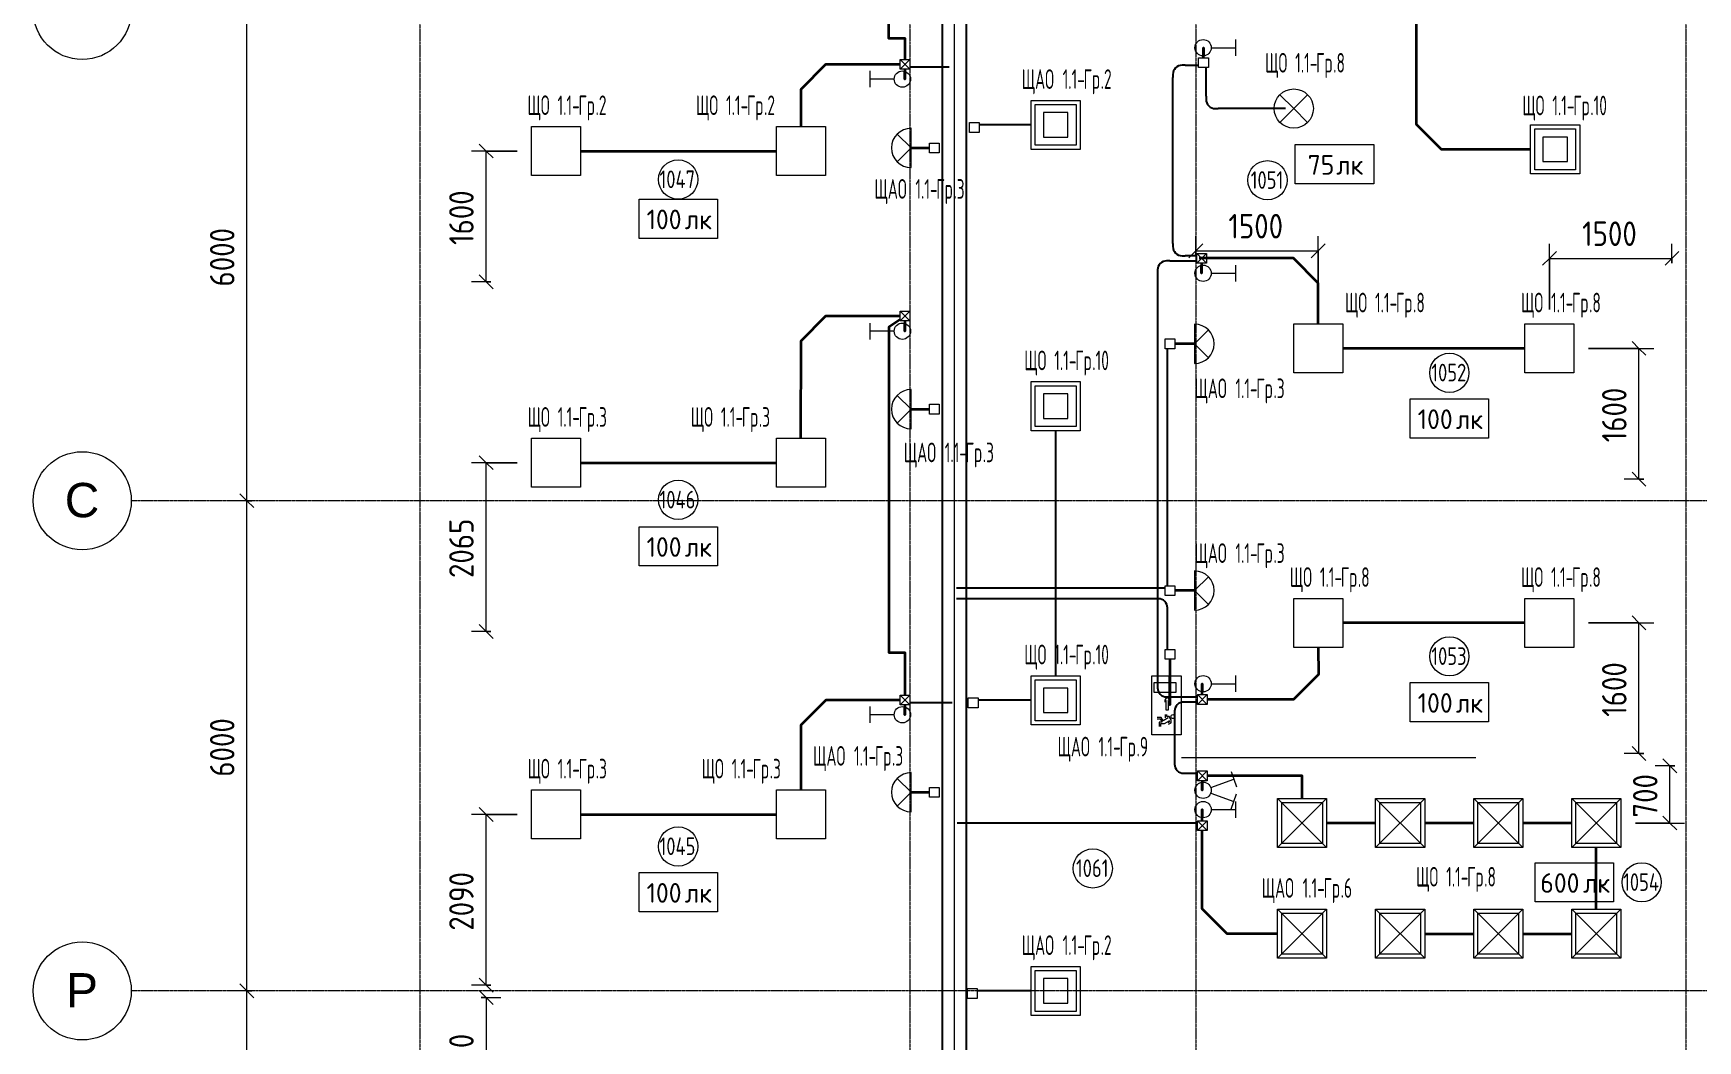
# Model space of a CAD drawing. Header units: millimetres. Extents: x -4730 to 98194, y -4296 to 93388.
# Drawn here: x -4730 to 15645, y 65891 to 78221 of the extents above; entities that cross this region are included whole.
import ezdxf

# ---------------------------------------------------------------- set-up
doc = ezdxf.new("R2010")
doc.units = ezdxf.units.MM
doc.linetypes.add('Линия сетки', pattern=[22.225, 12.7, -3.175, 3.175, -3.175])
for name, color, linetype, lineweight, true_color in [('Кабельные лотки', 5, 'Continuous', 25, 0x0000ff), ('Короба', 7, 'Continuous', 25, 0x008000), ('Соединительные детали коробов', 7, 'Continuous', 25, 0x008000), ('Типовые аннотации', 5, 'Continuous', 18, 0x0000ff)]:
    doc.layers.add(name, color=color, linetype=linetype, lineweight=lineweight, true_color=true_color)
for name, color, linetype, lineweight in [('Марки обобщенной модели', 7, 'Continuous', 9), ('Марки помещений', 7, 'Continuous', 9), ('Марки силовых электроприборов', 7, 'Continuous', 9), ('Осевая линия', 7, 'Continuous', 18), ('Оси', 7, 'Continuous', 9), ('Провода', 7, 'Continuous', 35), ('Размеры', 7, 'Continuous', 9), ('Размеры-120', 7, 'Continuous', 9)]:
    doc.layers.add(name, color=color, linetype=linetype, lineweight=lineweight)
doc.styles.add('Arial_1', font='arial.ttf', dxfattribs={"height": 420})
doc.styles.add('GOST Common', font='GOST_Common.ttf', dxfattribs={"width": 0.6, "height": 240})
doc.styles.add('GOST Common_1', font='GOST_Common.ttf', dxfattribs={"width": 0.9, "height": 300})
doc.styles.add('GOST Common_2', font='GOST_Common.ttf', dxfattribs={"height": 240})
doc.styles.add('GOST Common_3', font='GOST_Common.ttf', dxfattribs={"width": 0.8, "height": 216})
doc.dimstyles.new('ADSK_Проверочный', dxfattribs={"dimscale": 304.8, "dimtxt": 301.714499, "dimasz": 0.556693, "dimexe": 0.590551, "dimexo": 0.590551, "dimgap": 0.19685, "dimtad": 1, "dimdec": 3, "dimrnd": 0.001, "dimdsep": 46, "dimtxsty": 'GOST Common_1', "dimblk1": 'OBLIQUE', "dimblk2": 'OBLIQUE', "dimsah": 1, "dimcen": 0.09, "dimazin": 0, "dimtfac": 1, "dimtdec": 4, "dimtix": 1, "dimtmove": 0, "dimatfit": 3, "dimfxl": 1, "dimtvp": 1, "dimtolj": 1, "dimtzin": 0, "dimarcsym": 2})

# ---------------------------------------------------------------- blocks, each defined once
blk = doc.blocks.new('M_Короб_ отвод - Плоский торец - ПВХ - Стандартная-2386742-1-й этаж')
at = {"layer": 'Соединительные детали коробов'}
for p, q in [((0, 111.95), (0, 150.05)), ((-150.05, 0), (-111.95, 0))]:
    blk.add_line(p, q, dxfattribs=at)
blk.add_arc((-111.95, 111.95), 111.95, 270, 0, dxfattribs=at)
blk = doc.blocks.new('Ось сетки - Заголовок сетки - Окружность 5 мм-1145995-1-й этаж')
at = {"layer": 'Оси'}
blk.add_circle((0, 0), 5, dxfattribs=at)
blk = doc.blocks.new('DIMBLOCK38-1-й этаж')
at = {"layer": 'Размеры-120'}
for p, q in [((-2055, 66500), (-2295, 66500)), ((-2115, 66500), (-2200, 66585)), ((-2115, 60500), (-2115, 66500)), ((-2115, 66500), (-2030, 66415)), ((-2115, 66500), (-2055, 66500)), ((-2115, 60500), (-2200, 60585)), ((-2055, 60500), (-2295, 60500)), ((-2115, 60500), (-2030, 60415)), ((-2115, 60500), (-2055, 60500))]:
    blk.add_line(p, q, dxfattribs=at)
at = {"layer": 'Размеры-120', "color": 0, "insert": (-2567, 63122), "char_height": 300, "width": 908.21, "attachment_point": 1, "rotation": 90, "line_spacing_factor": 1.022761, "style": 'GOST Common_1'}
blk.add_mtext('6000', dxfattribs=at)
blk = doc.blocks.new('_Oblique')
at = {"color": 0, "linetype": 'ByBlock', "lineweight": -2}
blk.add_line((-0.5, -0.5), (0.5, 0.5), dxfattribs=at)
blk = doc.blocks.new('DIMBLOCK39-1-й этаж')
at = {"layer": 'Размеры-120'}
for p, q in [((-2115, 72500), (-2200, 72585)), ((-2055, 72500), (-2295, 72500)), ((-2115, 66500), (-2115, 72500)), ((-2115, 72500), (-2030, 72415)), ((-2115, 72500), (-2055, 72500)), ((-2055, 66500), (-2295, 66500)), ((-2115, 66500), (-2200, 66585)), ((-2115, 66500), (-2030, 66415)), ((-2115, 66500), (-2055, 66500))]:
    blk.add_line(p, q, dxfattribs=at)
at = {"layer": 'Размеры-120', "color": 0, "insert": (-2567, 69122), "char_height": 300, "width": 908.21, "attachment_point": 1, "rotation": 90, "line_spacing_factor": 1.022761, "style": 'GOST Common_1'}
blk.add_mtext('6000', dxfattribs=at)
blk = doc.blocks.new('DIMBLOCK40-1-й этаж')
at = {"layer": 'Размеры-120'}
for p, q in [((-2055, 78500), (-2295, 78500)), ((-2115, 78500), (-2200, 78585)), ((-2115, 72500), (-2115, 78500)), ((-2115, 78500), (-2030, 78415)), ((-2115, 78500), (-2055, 78500)), ((-2115, 72500), (-2200, 72585)), ((-2055, 72500), (-2295, 72500)), ((-2115, 72500), (-2030, 72415)), ((-2115, 72500), (-2055, 72500))]:
    blk.add_line(p, q, dxfattribs=at)
at = {"layer": 'Размеры-120', "color": 0, "insert": (-2567, 75122), "char_height": 300, "width": 908.21, "attachment_point": 1, "rotation": 90, "line_spacing_factor": 1.022761, "style": 'GOST Common_1'}
blk.add_mtext('6000', dxfattribs=at)
blk = doc.blocks.new('ADSK_Марка_Помещение_1_ГОСТ21-501-2011 - Номер-85995-1-й этаж')
at = {"layer": 'Марки помещений'}
blk.add_circle((0, 0), 2, dxfattribs=at)
blk = doc.blocks.new('DIMBLOCK50-1-й этаж')
at = {"layer": 'Размеры-120'}
for p, q in [((813, 76780), (728, 76865)), ((1192, 76780), (633, 76780)), ((813, 75180), (813, 76780)), ((813, 76780), (898, 76695)), ((813, 76780), (1192, 76780)), ((813, 75180), (728, 75265)), ((873, 75180), (633, 75180)), ((813, 75180), (898, 75095)), ((813, 75180), (873, 75180))]:
    blk.add_line(p, q, dxfattribs=at)
at = {"layer": 'Размеры-120', "color": 0, "insert": (361, 75630), "char_height": 300, "width": 840.71, "attachment_point": 1, "rotation": 90, "line_spacing_factor": 1.022761, "style": 'GOST Common_1'}
blk.add_mtext('1600', dxfattribs=at)
blk = doc.blocks.new('DIMBLOCK51-1-й этаж')
at = {"layer": 'Размеры-120'}
for p, q in [((1192, 72965), (633, 72965)), ((813, 72965), (728, 73050)), ((813, 70900), (813, 72965)), ((813, 72965), (898, 72880)), ((813, 72965), (1192, 72965)), ((813, 70900), (728, 70985)), ((873, 70900), (633, 70900)), ((813, 70900), (898, 70815)), ((813, 70900), (873, 70900))]:
    blk.add_line(p, q, dxfattribs=at)
at = {"layer": 'Размеры-120', "color": 0, "insert": (361, 71554), "char_height": 300, "width": 908.21, "attachment_point": 1, "rotation": 90, "line_spacing_factor": 1.022761, "style": 'GOST Common_1'}
blk.add_mtext('2065', dxfattribs=at)
blk = doc.blocks.new('DIMBLOCK52-1-й этаж')
at = {"layer": 'Размеры-120'}
for p, q in [((813, 68660), (728, 68745)), ((1192, 68660), (633, 68660)), ((813, 66570), (813, 68660)), ((813, 68660), (898, 68575)), ((813, 68660), (1192, 68660)), ((813, 66570), (728, 66655)), ((873, 66570), (633, 66570)), ((813, 66570), (898, 66485)), ((813, 66570), (873, 66570))]:
    blk.add_line(p, q, dxfattribs=at)
at = {"layer": 'Размеры-120', "color": 0, "insert": (361, 67237), "char_height": 300, "width": 908.21, "attachment_point": 1, "rotation": 90, "line_spacing_factor": 1.022761, "style": 'GOST Common_1'}
blk.add_mtext('2090', dxfattribs=at)
blk = doc.blocks.new('DIMBLOCK53-1-й этаж')
at = {"layer": 'Размеры-120'}
for p, q in [((813, 66420), (728, 66505)), ((753, 66420), (993, 66420)), ((813, 66420), (753, 66420)), ((813, 66420), (813, 64870)), ((813, 66420), (898, 66335)), ((1490, 64870), (633, 64870)), ((813, 64870), (728, 64955)), ((813, 64870), (898, 64785)), ((813, 64870), (1490, 64870))]:
    blk.add_line(p, q, dxfattribs=at)
at = {"layer": 'Размеры-120', "color": 0, "insert": (361, 65295), "char_height": 300, "width": 840.71, "attachment_point": 1, "rotation": 90, "line_spacing_factor": 1.022761, "style": 'GOST Common_1'}
blk.add_mtext('1550', dxfattribs=at)
blk = doc.blocks.new('DIMBLOCK58-1-й этаж')
at = {"layer": 'Размеры-120'}
for p, q in [((13830, 74842), (13830, 75646)), ((15330, 75406), (15330, 75646)), ((13830, 75466), (13745, 75381)), ((13830, 75466), (13915, 75551)), ((13830, 75466), (15330, 75466)), ((13830, 75466), (13830, 74842)), ((15330, 75466), (15245, 75381)), ((15330, 75466), (15415, 75551)), ((15330, 75466), (15330, 75406))]:
    blk.add_line(p, q, dxfattribs=at)
at = {"layer": 'Размеры-120', "color": 0, "insert": (14230, 75918), "char_height": 300, "width": 840.71, "attachment_point": 1, "line_spacing_factor": 1.022761, "style": 'GOST Common_1'}
blk.add_mtext('1500', dxfattribs=at)
blk = doc.blocks.new('DIMBLOCK59-1-й этаж')
at = {"layer": 'Размеры-120'}
for p, q in [((9500, 75498), (9500, 75738)), ((9500, 75558), (9585, 75643)), ((11000, 74842), (11000, 75738)), ((11000, 75558), (11085, 75643)), ((9500, 75558), (9415, 75473)), ((9500, 75558), (11000, 75558)), ((9500, 75558), (9500, 75498)), ((11000, 75558), (10915, 75473)), ((11000, 75558), (11000, 74842))]:
    blk.add_line(p, q, dxfattribs=at)
at = {"layer": 'Размеры-120', "color": 0, "insert": (9900, 76010), "char_height": 300, "width": 840.71, "attachment_point": 1, "line_spacing_factor": 1.022761, "style": 'GOST Common_1'}
blk.add_mtext('1500', dxfattribs=at)
blk = doc.blocks.new('DIMBLOCK60-1-й этаж')
at = {"layer": 'Размеры-120'}
for p, q in [((14926, 74365), (14841, 74450)), ((14310, 74365), (15106, 74365)), ((14926, 74365), (14310, 74365)), ((14926, 72765), (14926, 74365)), ((14926, 74365), (15011, 74280)), ((14986, 72765), (14746, 72765)), ((14926, 72765), (14841, 72850)), ((14926, 72765), (15011, 72680)), ((14926, 72765), (14986, 72765))]:
    blk.add_line(p, q, dxfattribs=at)
at = {"layer": 'Размеры-120', "color": 0, "insert": (14474, 73215), "char_height": 300, "width": 840.71, "attachment_point": 1, "rotation": 90, "line_spacing_factor": 1.022761, "style": 'GOST Common_1'}
blk.add_mtext('1600', dxfattribs=at)
blk = doc.blocks.new('DIMBLOCK61-1-й этаж')
at = {"layer": 'Размеры-120'}
for p, q in [((14310, 71005), (15106, 71005)), ((14926, 71005), (14310, 71005)), ((14926, 71005), (14841, 71090)), ((14926, 69405), (14926, 71005)), ((14926, 71005), (15011, 70920)), ((14926, 69405), (14841, 69490)), ((14986, 69405), (14746, 69405)), ((14926, 69405), (15011, 69320)), ((14926, 69405), (14986, 69405))]:
    blk.add_line(p, q, dxfattribs=at)
at = {"layer": 'Размеры-120', "color": 0, "insert": (14474, 69855), "char_height": 300, "width": 840.71, "attachment_point": 1, "rotation": 90, "line_spacing_factor": 1.022761, "style": 'GOST Common_1'}
blk.add_mtext('1600', dxfattribs=at)
blk = doc.blocks.new('DIMBLOCK62-1-й этаж')
at = {"layer": 'Размеры-120'}
for p, q in [((15305, 69255), (15220, 69340)), ((15365, 69255), (15125, 69255)), ((15305, 68555), (15305, 69255)), ((15305, 69255), (15390, 69170)), ((15305, 69255), (15365, 69255)), ((14882, 68555), (15485, 68555)), ((15305, 68555), (14882, 68555)), ((15305, 68555), (15220, 68640)), ((15305, 68555), (15390, 68470))]:
    blk.add_line(p, q, dxfattribs=at)
at = {"layer": 'Размеры-120', "color": 0, "insert": (14853, 68621), "char_height": 300, "width": 681.16, "attachment_point": 1, "rotation": 90, "line_spacing_factor": 1.022761, "style": 'GOST Common_1'}
blk.add_mtext('700', dxfattribs=at)
blk = doc.blocks.new('ADSK_Марка_Отверстие - Полная марка прямоугольник_Проектная отметка-83753-1-й этаж')
at = {"layer": 'Марки обобщенной модели'}
blk.add_line((0, 0), (30, 0), dxfattribs=at)
blk = doc.blocks.new('Морка помещения_освещённость_ - Морка помещения_освещённость_-1484368-1-й этаж')
at = {"layer": 'Марки помещений', "color": 190, "true_color": 0x8000ff}
for p, q in [((-4, 0), (-4, 4)), ((-4, 4), (4, 4)), ((4, 4), (4, 0)), ((4, 0), (-4, 0))]:
    blk.add_line(p, q, dxfattribs=at)

msp = doc.modelspace()

# ---------------------------------------------------------------- linework, layer by layer
at = {"layer": 'Кабельные лотки'}
for p, q in [((6395.0021, 89143.1437), (6395.0021, 43938.1437)), ((6695.0021, 43938.1437), (6695.0021, 89143.1437))]:
    msp.add_line(p, q, dxfattribs=at)
at = {"layer": 'Короба'}
for p, q in [((6000, 77809.8308), (6480, 77809.8308)), ((9220, 75648.8741), (9220, 77679.4798)), ((9370.05, 77829.5298), (9535.0955, 77829.5298)), ((9626.5955, 77450.05), (9626.5955, 77801.0298)), ((10600, 77300), (9776.6455, 77300)), ((7489.764, 77100), (6849.9414, 77100)), ((9182.0706, 75435.8241), (9512.0206, 75435.8241)), ((9512.0206, 75498.8241), (9370.05, 75498.8241)), ((9032.0206, 75285.7741), (9032.0206, 70248.9619)), ((9153.3796, 71459.9979), (9153.3796, 74359.7863)), ((7787.264, 70354.5899), (7787.264, 73359.5899)), ((9124.8796, 71431.4979), (6573.3796, 71431.4979)), ((9003.3296, 71299.9979), (6573.3796, 71299.9979)), ((9153.3796, 70679.9979), (9153.3796, 71149.9479)), ((9182.0706, 70098.9119), (9520, 70098.9119)), ((6000, 70029.8308), (6520, 70029.8308)), ((7489.764, 70057.0899), (6834.9414, 70057.0899)), ((9520, 70035.9119), (9390.05, 70035.9119)), ((9240, 69885.8619), (9240, 69313.9619)), ((9390.05, 69163.9119), (9520, 69163.9119)), ((9520, 68553.9119), (6580, 68553.9119)), ((7489.764, 66500), (6824.9414, 66500))]:
    msp.add_line(p, q, dxfattribs=at)
at = {"layer": 'Осевая линия'}
msp.add_line((6545.0021, 43938.1437), (6545.0021, 89143.1437), dxfattribs=at)
at = {"layer": 'Оси', "linetype": 'Линия сетки'}
for p, q in [((0, 93388.3703), (0, -3096.3487)), ((6000, 93388.3703), (6000, -3096.3487)), ((9500, 93388.3703), (9500, -3096.3487)), ((15500, 93388.3703), (15500, -3096.3487)), ((98194.2682, 72500), (-3530.0173, 72500)), ((98194.2682, 66500), (-3530.0173, 66500))]:
    msp.add_line(p, q, dxfattribs=at)
at = {"layer": 'Провода'}
for p, q in [((6015, 76817.8071), (6241.2352, 76817.8064)), ((1967.736, 76780), (4367.736, 76780)), ((9485, 74419.7869), (9244.8796, 74419.7863)), ((13530, 74365), (11300, 74365)), ((6015, 73620.0006), (6241.2352, 73620)), ((1967.736, 72965), (4367.736, 72965)), ((9485, 71400), (9244.8796, 71399.9983)), ((13530, 71005), (11300, 71005)), ((6015, 68931.482), (6241.2352, 68931.4814)), ((1967.736, 68660), (4367.736, 68660)), ((11702.6132, 68555), (11102.6132, 68555)), ((12902.6132, 68555), (12302.6132, 68555)), ((14102.6132, 68555), (13502.6132, 68555)), ((14403.1144, 67500), (14403.1144, 68255)), ((12302.6132, 67200), (12902.6132, 67200)), ((13502.6132, 67200), (14102.6132, 67200))]:
    msp.add_line(p, q, dxfattribs=at)
at = {"layer": 'Провода', "flags": 128}
for points in [[(13600, 76800), (12507.064, 76800), (12202.264, 77104.8), (12202.264, 83120.0021), (11820, 83120.0003)], [(5939.999, 79061.3308), (5939.9952, 78821.3329), (5739.9952, 78821.3329), (5739.9952, 78161.3329), (5939.9952, 78161.3329), (5939.9991, 77901.3308)], [(9595.0939, 77921.0298), (9595.0907, 78044.6476), (9595.0907, 77944.7465)], [(4667.9357, 77080), (4668.2396, 77536.533), (4973.2425, 77841.3324), (5880, 77841.3309)], [(5939.9984, 77781.3308), (5939.9952, 77660), (5939.9952, 77755.1908)], [(11000.1732, 74665), (11000.4604, 75162.5262), (10695.8364, 75467.3262), (9542.264, 75467.3262)], [(9572.019, 75407.3241), (9572.0157, 75284.2647), (9572.0157, 75382.5145)], [(4667.7971, 73265), (4668.0399, 74456.5329), (4972.902, 74761.3324), (5880, 74761.3309)], [(5880, 74719.32), (5743.3987, 74623.6745), (5743.3987, 70643.6745), (5939.9952, 70643.6745), (5939.9995, 70121.3308)], [(5939.9984, 74701.3308), (5939.9952, 74575), (5939.9952, 74670.1908)], [(11000.7244, 70705), (11001.528, 70372.2111), (10697.464, 70067.412), (9640, 70067.412)], [(9184.8791, 70559.9979), (9184.8748, 70000), (9184.8748, 70354.9821)], [(9579.9985, 70127.4119), (9579.9952, 70260), (9579.9952, 70160.5685)], [(4668.2207, 68960), (4669.5076, 69756.5333), (4974.8, 70061.3324), (5880, 70061.3309)], [(5939.9984, 70001.3308), (5939.9952, 69880), (5939.9952, 69975.1908)], [(9579.9984, 69072.4119), (9579.9952, 68955.7441), (9579.9952, 69055.1756)], [(10803.7894, 68855), (10804.8772, 69132.414), (9640, 69132.412)], [(9579.9985, 68582.4119), (9579.9952, 68718.8), (9579.9952, 68619.3685)], [(10502.6132, 67200), (9884.7952, 67200), (9579.9963, 67504.8), (9579.9998, 68462.4119)]]:
    msp.add_lwpolyline(points, dxfattribs=at)
at = {"layer": 'Типовые аннотации'}
for p, q in [((9690.6433, 78044.6476), (9990.6433, 78044.6476)), ((9990.6433, 77944.6476), (9990.6433, 78144.6476)), ((5509.3567, 77760), (5509.3567, 77560)), ((5809.3567, 77660), (5509.3567, 77660)), ((10700, 77300), (10530.2944, 77469.7056)), ((10700, 77300), (10869.7056, 77469.7056)), ((10700, 77300), (10530.2944, 77130.2944)), ((10700, 77300), (10869.7056, 77130.2944)), ((1367.736, 77080), (1967.736, 77080)), ((1367.736, 76480), (1367.736, 77080)), ((1967.736, 77080), (1967.736, 76480)), ((4367.736, 77080), (4967.736, 77080)), ((4367.736, 76480), (4367.736, 77080)), ((4967.736, 77080), (4967.736, 76480)), ((13600, 77100), (14200, 77100)), ((13600, 76500), (13600, 77100)), ((13650, 77050), (14150, 77050)), ((13650, 76550), (13650, 77050)), ((14150, 77050), (14150, 76550)), ((14200, 77100), (14200, 76500)), ((13750, 76950), (13750, 76650)), ((14050, 76950), (13750, 76950)), ((14050, 76650), (14050, 76950)), ((13750, 76650), (14050, 76650)), ((1967.736, 76480), (1367.736, 76480)), ((4967.736, 76480), (4367.736, 76480)), ((14200, 76500), (13600, 76500)), ((14150, 76550), (13650, 76550)), ((9690.6433, 75284.2647), (9990.6433, 75284.2647)), ((9990.6433, 75184.2647), (9990.6433, 75384.2647)), ((5509.3567, 74675), (5509.3567, 74475)), ((5809.3567, 74575), (5509.3567, 74575)), ((10700, 74665), (11300, 74665)), ((10700, 74065), (10700, 74665)), ((11300, 74665), (11300, 74065)), ((13530, 74665), (14130, 74665)), ((13530, 74065), (13530, 74665)), ((14130, 74665), (14130, 74065)), ((11300, 74065), (10700, 74065)), ((14130, 74065), (13530, 74065)), ((7485, 73957.0899), (8085, 73957.0899)), ((7485, 73357.0899), (7485, 73957.0899)), ((7535, 73907.0899), (8035, 73907.0899)), ((7535, 73407.0899), (7535, 73907.0899)), ((7635, 73807.0899), (7635, 73507.0899)), ((7935, 73807.0899), (7635, 73807.0899)), ((7935, 73507.0899), (7935, 73807.0899)), ((8035, 73907.0899), (8035, 73407.0899)), ((8085, 73957.0899), (8085, 73357.0899)), ((8085, 73357.0899), (7485, 73357.0899)), ((8035, 73407.0899), (7535, 73407.0899)), ((7635, 73507.0899), (7935, 73507.0899)), ((1367.736, 73265), (1967.736, 73265)), ((1367.736, 72665), (1367.736, 73265)), ((1967.736, 73265), (1967.736, 72665)), ((4367.736, 73265), (4967.736, 73265)), ((4367.736, 72665), (4367.736, 73265)), ((4967.736, 73265), (4967.736, 72665)), ((1967.736, 72665), (1367.736, 72665)), ((4967.736, 72665), (4367.736, 72665)), ((10700, 71305), (11300, 71305)), ((10700, 70705), (10700, 71305)), ((11300, 71305), (11300, 70705)), ((13530, 71305), (14130, 71305)), ((13530, 70705), (13530, 71305)), ((14130, 71305), (14130, 70705)), ((11300, 70705), (10700, 70705)), ((14130, 70705), (13530, 70705)), ((7485, 70357.0899), (8085, 70357.0899)), ((7485, 69757.0899), (7485, 70357.0899)), ((7535, 70307.0899), (8035, 70307.0899)), ((7535, 69807.0899), (7535, 70307.0899)), ((8035, 70307.0899), (8035, 69807.0899)), ((8085, 70357.0899), (8085, 69757.0899)), ((9990.6433, 70160), (9990.6433, 70360)), ((7635, 70207.0899), (7635, 69907.0899)), ((7935, 70207.0899), (7635, 70207.0899)), ((7935, 69907.0899), (7935, 70207.0899)), ((9690.6433, 70260), (9990.6433, 70260)), ((5509.3567, 69980), (5509.3567, 69780)), ((7635, 69907.0899), (7935, 69907.0899)), ((5809.3567, 69880), (5509.3567, 69880)), ((8085, 69757.0899), (7485, 69757.0899)), ((8035, 69807.0899), (7535, 69807.0899)), ((9684.6126, 68989.9461), (9966.5204, 69092.5522)), ((9932.3184, 69186.5214), (10000.7224, 68998.5829)), ((1367.736, 68960), (1967.736, 68960)), ((1367.736, 68360), (1367.736, 68960)), ((1967.736, 68960), (1967.736, 68360)), ((4367.736, 68960), (4967.736, 68960)), ((4367.736, 68360), (4367.736, 68960)), ((4967.736, 68960), (4967.736, 68360)), ((9684.6126, 68921.5421), (9966.5204, 68818.9361)), ((9932.3184, 68724.9668), (10000.7224, 68912.9053)), ((10502.6132, 68855), (11102.6132, 68855)), ((10502.6132, 68255), (10502.6132, 68855)), ((10502.6132, 68855), (11102.6132, 68255)), ((10502.6132, 68255), (11102.6132, 68855)), ((10552.6132, 68805), (11052.6132, 68805)), ((10552.6132, 68305), (10552.6132, 68805)), ((11052.6132, 68805), (11052.6132, 68305)), ((11102.6132, 68855), (11102.6132, 68255)), ((11702.6132, 68855), (12302.6132, 68855)), ((11702.6132, 68255), (11702.6132, 68855)), ((11702.6132, 68855), (12302.6132, 68255)), ((11702.6132, 68255), (12302.6132, 68855)), ((11752.6132, 68805), (12252.6132, 68805)), ((11752.6132, 68305), (11752.6132, 68805)), ((12252.6132, 68805), (12252.6132, 68305)), ((12302.6132, 68855), (12302.6132, 68255)), ((12902.6132, 68855), (13502.6132, 68855)), ((12902.6132, 68255), (12902.6132, 68855)), ((12902.6132, 68855), (13502.6132, 68255)), ((12902.6132, 68255), (13502.6132, 68855)), ((12952.6132, 68805), (13452.6132, 68805)), ((12952.6132, 68305), (12952.6132, 68805)), ((13452.6132, 68805), (13452.6132, 68305)), ((13502.6132, 68855), (13502.6132, 68255)), ((14102.6132, 68855), (14702.6132, 68855)), ((14102.6132, 68255), (14102.6132, 68855)), ((14102.6132, 68855), (14702.6132, 68255)), ((14102.6132, 68255), (14702.6132, 68855)), ((14152.6132, 68805), (14652.6132, 68805)), ((14152.6132, 68305), (14152.6132, 68805)), ((14652.6132, 68805), (14652.6132, 68305)), ((14702.6132, 68855), (14702.6132, 68255)), ((1967.736, 68360), (1367.736, 68360)), ((4967.736, 68360), (4367.736, 68360)), ((11052.6132, 68305), (10552.6132, 68305)), ((12252.6132, 68305), (11752.6132, 68305)), ((13452.6132, 68305), (12952.6132, 68305)), ((14652.6132, 68305), (14152.6132, 68305)), ((11102.6132, 68255), (10502.6132, 68255)), ((12302.6132, 68255), (11702.6132, 68255)), ((13502.6132, 68255), (12902.6132, 68255)), ((14702.6132, 68255), (14102.6132, 68255)), ((11702.6132, 67500), (12302.6132, 67500)), ((11702.6132, 66900), (11702.6132, 67500)), ((11702.6132, 67500), (12302.6132, 66900)), ((11702.6132, 66900), (12302.6132, 67500)), ((11752.6132, 67450), (12252.6132, 67450)), ((11752.6132, 66950), (11752.6132, 67450)), ((12252.6132, 67450), (12252.6132, 66950)), ((12302.6132, 67500), (12302.6132, 66900)), ((12902.6132, 67500), (13502.6132, 67500)), ((12902.6132, 66900), (12902.6132, 67500)), ((12902.6132, 67500), (13502.6132, 66900)), ((12902.6132, 66900), (13502.6132, 67500)), ((12952.6132, 67450), (13452.6132, 67450)), ((12952.6132, 66950), (12952.6132, 67450)), ((13452.6132, 67450), (13452.6132, 66950)), ((13502.6132, 67500), (13502.6132, 66900)), ((14102.6132, 67500), (14702.6132, 67500)), ((14102.6132, 66900), (14102.6132, 67500)), ((14102.6132, 67500), (14702.6132, 66900)), ((14102.6132, 66900), (14702.6132, 67500)), ((14152.6132, 67450), (14652.6132, 67450)), ((14152.6132, 66950), (14152.6132, 67450)), ((14652.6132, 67450), (14652.6132, 66950)), ((14702.6132, 67500), (14702.6132, 66900)), ((12302.6132, 66900), (11702.6132, 66900)), ((12252.6132, 66950), (11752.6132, 66950)), ((13502.6132, 66900), (12902.6132, 66900)), ((13452.6132, 66950), (12952.6132, 66950)), ((14702.6132, 66900), (14102.6132, 66900)), ((14652.6132, 66950), (14152.6132, 66950))]:
    msp.add_line(p, q, dxfattribs=at)
at = {"layer": 'Типовые аннотации', "color": 7}
for p, q in [((5880, 77901.3308), (6000, 77901.3308)), ((5880, 77781.3308), (5880, 77901.3308)), ((5880, 77901.3308), (6000, 77781.3308)), ((5880, 77781.3308), (6000, 77901.3308)), ((6000, 77901.3308), (6000, 77781.3308)), ((9535.0955, 77921.0298), (9655.0955, 77921.0298)), ((9535.0955, 77801.0298), (9535.0955, 77921.0298)), ((9655.0955, 77921.0298), (9655.0955, 77801.0298)), ((6000, 77781.3308), (5880, 77781.3308)), ((9655.0955, 77801.0298), (9535.0955, 77801.0298)), ((9512.0206, 75527.3241), (9632.0206, 75527.3241)), ((9512.0206, 75407.3241), (9512.0206, 75527.3241)), ((9512.0206, 75527.3241), (9632.0206, 75407.3241)), ((9512.0206, 75407.3241), (9632.0206, 75527.3241)), ((9632.0206, 75407.3241), (9512.0206, 75407.3241)), ((9632.0206, 75527.3241), (9632.0206, 75407.3241)), ((5880, 74821.3308), (6000, 74821.3308)), ((5880, 74701.3308), (5880, 74821.3308)), ((5880, 74821.3308), (6000, 74701.3308)), ((5880, 74701.3308), (6000, 74821.3308)), ((6000, 74821.3308), (6000, 74701.3308)), ((6000, 74701.3308), (5880, 74701.3308)), ((9124.8796, 70679.9979), (9244.8796, 70679.9979)), ((9124.8796, 70559.9979), (9124.8796, 70679.9979)), ((9244.8796, 70559.9979), (9124.8796, 70559.9979)), ((9244.8796, 70679.9979), (9244.8796, 70559.9979)), ((5880, 70121.3308), (6000, 70121.3308)), ((5880, 70001.3308), (5880, 70121.3308)), ((5880, 70121.3308), (6000, 70001.3308)), ((5880, 70001.3308), (6000, 70121.3308)), ((6000, 70121.3308), (6000, 70001.3308)), ((9520, 70127.4119), (9640, 70127.4119)), ((9520, 70007.4119), (9520, 70127.4119)), ((9520, 70127.4119), (9640, 70007.4119)), ((9520, 70007.4119), (9640, 70127.4119)), ((9640, 70127.4119), (9640, 70007.4119)), ((6000, 70001.3308), (5880, 70001.3308)), ((9640, 70007.4119), (9520, 70007.4119)), ((9520, 68582.4119), (9640, 68582.4119)), ((9520, 68462.4119), (9520, 68582.4119)), ((9520, 68582.4119), (9640, 68462.4119)), ((9520, 68462.4119), (9640, 68582.4119)), ((9640, 68462.4119), (9520, 68462.4119)), ((9640, 68582.4119), (9640, 68462.4119))]:
    msp.add_line(p, q, dxfattribs=at)
at = {"layer": 'Типовые аннотации', "color": 1, "true_color": 0xff0000}
for p, q in [((7485, 77400), (8085, 77400)), ((7485, 76800), (7485, 77400)), ((7535, 77350), (8035, 77350)), ((7535, 76850), (7535, 77350)), ((7635, 77250), (7635, 76950)), ((7935, 77250), (7635, 77250)), ((7935, 76950), (7935, 77250)), ((8035, 77350), (8035, 76850)), ((8085, 77400), (8085, 76800)), ((6015, 76577.8064), (6015, 77057.8064)), ((6729.9414, 77128.5), (6849.9414, 77128.5)), ((6729.9414, 77008.5), (6729.9414, 77128.5)), ((6849.9414, 77128.5), (6849.9414, 77008.5)), ((6015, 76817.8064), (5845.2944, 76987.5121)), ((6015, 76817.8064), (5845.2944, 76648.1008)), ((6241.2352, 76877.8064), (6361.2352, 76877.8064)), ((6241.2352, 76757.8064), (6241.2352, 76877.8064)), ((6361.2352, 76877.8064), (6361.2352, 76757.8064)), ((6849.9414, 77008.5), (6729.9414, 77008.5)), ((8035, 76850), (7535, 76850)), ((7635, 76950), (7935, 76950)), ((6361.2352, 76757.8064), (6241.2352, 76757.8064)), ((8085, 76800), (7485, 76800)), ((9485, 74659.7863), (9485, 74179.7863)), ((9485, 74419.7863), (9654.7056, 74589.4919)), ((9124.8796, 74479.7863), (9244.8796, 74479.7863)), ((9124.8796, 74359.7863), (9124.8796, 74479.7863)), ((9244.8796, 74479.7863), (9244.8796, 74359.7863)), ((9485, 74419.7863), (9654.7056, 74250.0806)), ((9244.8796, 74359.7863), (9124.8796, 74359.7863)), ((6015, 73620), (5845.2944, 73789.7056)), ((6015, 73380), (6015, 73860)), ((6015, 73620), (5845.2944, 73450.2944)), ((6241.2352, 73680), (6361.2352, 73680)), ((6241.2352, 73560), (6241.2352, 73680)), ((6361.2352, 73560), (6241.2352, 73560)), ((6361.2352, 73680), (6361.2352, 73560)), ((9485, 71640), (9485, 71160)), ((9485, 71400), (9654.7056, 71569.7056)), ((9124.8796, 71459.9979), (9244.8796, 71459.9979)), ((9124.8796, 71339.9979), (9124.8796, 71459.9979)), ((9244.8796, 71339.9979), (9124.8796, 71339.9979)), ((9244.8796, 71459.9979), (9244.8796, 71339.9979)), ((9485, 71400), (9654.7056, 71230.2944)), ((6015, 68931.4814), (5845.2944, 69101.187)), ((6015, 68691.4814), (6015, 69171.4814)), ((6015, 68931.4814), (5845.2944, 68761.7758)), ((6241.2352, 68991.4814), (6361.2352, 68991.4814)), ((6241.2352, 68871.4814), (6241.2352, 68991.4814)), ((6361.2352, 68871.4814), (6241.2352, 68871.4814)), ((6361.2352, 68991.4814), (6361.2352, 68871.4814)), ((9690.6433, 68718.8), (9990.6433, 68718.8)), ((9990.6433, 68618.8), (9990.6433, 68818.8)), ((10502.6132, 67500), (11102.6132, 67500)), ((10502.6132, 66900), (10502.6132, 67500)), ((10502.6132, 67500), (11102.6132, 66900)), ((10502.6132, 66900), (11102.6132, 67500)), ((10552.6132, 67450), (11052.6132, 67450)), ((10552.6132, 66950), (10552.6132, 67450)), ((11052.6132, 67450), (11052.6132, 66950)), ((11102.6132, 67500), (11102.6132, 66900)), ((11102.6132, 66900), (10502.6132, 66900)), ((11052.6132, 66950), (10552.6132, 66950)), ((7485, 66800), (8085, 66800)), ((7485, 66200), (7485, 66800)), ((7535, 66750), (8035, 66750)), ((7535, 66250), (7535, 66750)), ((7635, 66650), (7635, 66350)), ((7935, 66650), (7635, 66650)), ((7935, 66350), (7935, 66650)), ((8035, 66750), (8035, 66250)), ((8085, 66800), (8085, 66200)), ((6704.9414, 66528.5), (6824.9414, 66528.5)), ((6704.9414, 66408.5), (6704.9414, 66528.5)), ((6824.9414, 66528.5), (6824.9414, 66408.5)), ((6824.9414, 66408.5), (6704.9414, 66408.5)), ((8035, 66250), (7535, 66250)), ((7635, 66350), (7935, 66350)), ((8085, 66200), (7485, 66200))]:
    msp.add_line(p, q, dxfattribs=at)
at = {"layer": 'Типовые аннотации', "color": 96, "true_color": 0x008000}
for p, q in [((8961.7452, 70354.9821), (9321.7452, 70354.9821)), ((8961.7452, 69634.9821), (8961.7452, 70354.9821)), ((9321.7452, 70354.9821), (9321.7452, 69634.9821)), ((8993.1554, 70153.9897), (8993.1554, 70273.9897)), ((8993.1554, 70273.9897), (9257.1554, 70273.9897)), ((9257.1554, 70153.9897), (8993.1554, 70153.9897)), ((9125.3592, 70059.1031), (9149.3592, 70100.6723)), ((9149.3592, 70100.6723), (9173.3592, 70059.1031)), ((9257.1554, 70273.9897), (9257.1554, 70153.9897)), ((9125.3592, 70035.1031), (9125.3592, 70059.1031)), ((9137.3592, 70055.8877), (9125.3592, 70035.1031)), ((9137.3592, 69935.8877), (9137.3592, 70055.8877)), ((9161.3592, 69935.8877), (9137.3592, 69935.8877)), ((9173.3592, 70035.1031), (9161.3592, 70055.8877)), ((9161.3592, 70055.8877), (9161.3592, 69935.8877)), ((9173.3592, 70059.1031), (9173.3592, 70035.1031)), ((9075.5816, 69847.6157), (9027.5816, 69847.6157)), ((9027.5816, 69829.6157), (9065.1893, 69829.6157)), ((9088.0124, 69790.085), (9053.1893, 69790.085)), ((9053.1893, 69790.085), (9053.1893, 69736.085)), ((9065.1893, 69829.6157), (9088.0124, 69790.085)), ((9071.1893, 69736.085), (9071.1893, 69772.085)), ((9071.1893, 69772.085), (9119.1893, 69772.085)), ((9099.5816, 69806.0465), (9075.5816, 69847.6157)), ((9161.9355, 69842.0465), (9099.5816, 69806.0465)), ((9119.1893, 69772.085), (9181.5431, 69808.085)), ((9127.5431, 69884.0465), (9127.5431, 69842.0465)), ((9145.5431, 69860.0465), (9145.5431, 69884.0465)), ((9175.5431, 69860.0465), (9145.5431, 69860.0465)), ((9181.5431, 69792.8696), (9159.3662, 69780.0658)), ((9168.3662, 69764.4773), (9199.5431, 69782.4773)), ((9199.5431, 69818.4773), (9175.5431, 69860.0465)), ((9199.5431, 69782.4773), (9199.5431, 69818.4773)), ((9321.7452, 69634.9821), (8961.7452, 69634.9821))]:
    msp.add_line(p, q, dxfattribs=at)
at = {"layer": 'Типовые аннотации', "color": 16, "true_color": 0x800000}
for p, q in [((6714.9414, 70085.5899), (6834.9414, 70085.5899)), ((6714.9414, 69965.5899), (6714.9414, 70085.5899)), ((6834.9414, 69965.5899), (6714.9414, 69965.5899)), ((6834.9414, 70085.5899), (6834.9414, 69965.5899)), ((9520, 69192.4119), (9640, 69192.4119)), ((9520, 69072.4119), (9520, 69192.4119)), ((9520, 69192.4119), (9640, 69072.4119)), ((9520, 69072.4119), (9640, 69192.4119)), ((9640, 69072.4119), (9520, 69072.4119)), ((9640, 69192.4119), (9640, 69072.4119))]:
    msp.add_line(p, q, dxfattribs=at)
at = {"layer": 'Типовые аннотации'}
for centre, radius in [((9590.6433, 78044.6476), 100), ((5909.3567, 77660), 100), ((10700, 77300), 240), ((9590.6433, 75284.2647), 100), ((5909.3567, 74575), 100), ((9590.6433, 70260), 100), ((5909.3567, 69880), 100), ((9590.6433, 68955.7441), 100)]:
    msp.add_circle(centre, radius, dxfattribs=at)
at = {"layer": 'Типовые аннотации', "color": 96, "true_color": 0x008000}
msp.add_circle((9220.0744, 69858.0438), 24, dxfattribs=at)
at = {"layer": 'Типовые аннотации', "color": 1, "true_color": 0xff0000}
msp.add_circle((9590.6433, 68718.8), 100, dxfattribs=at)
for centre, start, end in [((6015, 76817.8064), 90, 270), ((9485, 74419.7863), 270, 90), ((6015, 73620), 90, 270), ((9485, 71400), 270, 90), ((6015, 68931.4814), 90, 270)]:
    msp.add_arc(centre, 240, start, end, dxfattribs=at)

# ---------------------------------------------------------------- block references
at = {"layer": 'Марки обобщенной модели', "xscale": 120, "yscale": 120, "zscale": 120}
msp.add_blockref('ADSK_Марка_Отверстие - Полная марка прямоугольник_Проектная отметка-83753-1-й этаж', (9327.5, 69357.5), dxfattribs=at)
at = {"layer": 'Марки помещений', "color": 190, "true_color": 0x8000ff, "xscale": 120, "yscale": 120, "zscale": 120}
for p in [(11198.7171, 76378.3914), (3165.4551, 75711.1032), (12605.1132, 73265.7005), (3165.4551, 71701.8899), (12605.1132, 69793.0586), (14134.3796, 67589.1813), (3165.4551, 67468.0798)]:
    msp.add_blockref('Морка помещения_освещённость_ - Морка помещения_освещённость_-1484368-1-й этаж', p, dxfattribs=at)
at = {"layer": 'Марки помещений', "xscale": 120, "yscale": 120, "zscale": 120}
for p in [(3164.173, 76431.1032), (10378.4853, 76422.2293), (12605.1132, 74065.5341), (3164.173, 72510.57), (12605.1132, 70595.189), (3164.173, 68267.6927), (8239.2991, 67998.9734), (14959.6384, 67829.1813)]:
    msp.add_blockref('ADSK_Марка_Помещение_1_ГОСТ21-501-2011 - Номер-85995-1-й этаж', p, dxfattribs=at)
at = {"layer": 'Оси', "xscale": 120, "yscale": 120, "zscale": 120, "rotation": 90}
for p in [(-4130.0173, 78500), (-4130.0173, 72500), (-4130.0173, 66500)]:
    msp.add_blockref('Ось сетки - Заголовок сетки - Окружность 5 мм-1145995-1-й этаж', p, dxfattribs=at)
at = {"layer": 'Соединительные детали коробов'}
for p, rotation in [((9220, 77829.5298), 180), ((9626.5955, 77300), 270), ((9220, 75498.8241), 270), ((9032.0206, 75435.8241), 180), ((9153.3796, 71299.9979), 90), ((9032.0206, 70098.9119), 270), ((9240, 70035.9119), 180), ((9240, 69163.9119), 270)]:
    msp.add_blockref('M_Короб_ отвод - Плоский торец - ПВХ - Стандартная-2386742-1-й этаж', p, dxfattribs=dict(at, rotation=rotation))

# ---------------------------------------------------------------- texts
at = {"layer": 'Марки помещений', "color": 190, "true_color": 0x8000ff, "char_height": 240, "attachment_point": 1, "style": 'GOST Common_2'}
for s, insert, width in [('75', (10870.2332, 76730.1033), 423.291), ('лк', (11219.4832, 76730.1033), 413.67075), ('100', (2777.5712, 76062.8152), 567.59475), ('лк', (3245.8837, 76062.8152), 413.67075), ('100', (12217.2293, 73617.4125), 567.59475), ('лк', (12685.5418, 73617.4125), 413.67075), ('100', (2777.5712, 72053.6018), 567.59475), ('лк', (3245.8837, 72053.6018), 413.67075), ('100', (12217.2293, 70144.7706), 567.59475), ('лк', (12685.5418, 70144.7706), 413.67075), ('600', (13718.2958, 67940.8932), 634.9365), ('лк', (14242.1708, 67940.8932), 413.67075), ('100', (2777.5712, 67819.7918), 567.59475), ('лк', (3245.8837, 67819.7918), 413.67075)]:
    msp.add_mtext(s, dxfattribs=dict(at, insert=insert, width=width))
at = {"layer": 'Марки помещений', "char_height": 216, "attachment_point": 1, "style": 'GOST Common_3'}
for s, insert, width in [('1047', (2936.3371, 76541.8904), 561.8226), ('1051', (10173.2094, 76533.0165), 507.9492), ('1052', (12383.9972, 74176.3213), 546.4302), ('1046', (2936.3371, 72621.3572), 561.8226), ('1053', (12383.9972, 70705.9762), 546.4302), ('1045', (2936.3371, 68378.4799), 561.8226), ('1061', (8034.0232, 68109.7606), 507.9492), ('1054', (14731.8025, 67939.9685), 561.8226)]:
    msp.add_mtext(s, dxfattribs=dict(at, insert=insert, width=width))
at = {"layer": 'Марки силовых электроприборов', "char_height": 240, "attachment_point": 1, "style": 'GOST Common'}
for s, insert, width in [('ЩО', (10349.2614, 77980.1824), 340.55685), (' 1.1-', (10630.2489, 77980.1824), 415.5948), ('Гр', (10973.1489, 77980.1824), 253.9746), ('.8', (11182.6989, 77980.1824), 178.93665), ('ЩАО', (7369.5653, 77780.1824), 502.17705), (' 1.1-', (7783.9028, 77780.1824), 415.5948), ('Гр', (8126.8028, 77780.1824), 253.9746), ('.2', (8336.3528, 77780.1824), 178.93665), ('ЩО', (1319.2614, 77460.1824), 340.55685), (' 1.1-', (1600.2489, 77460.1824), 415.5948), ('Гр', (1943.1489, 77460.1824), 253.9746), ('.2', (2152.6989, 77460.1824), 178.93665), ('ЩО', (3382.0626, 77460.1824), 340.55685), (' 1.1-', (3663.0501, 77460.1824), 415.5948), ('Гр', (4005.9501, 77460.1824), 253.9746), ('.2', (4215.5001, 77460.1824), 178.93665), ('ЩО', (13497.2989, 77457.4921), 340.55685), (' 1.1-', (13778.2864, 77457.4921), 415.5948), ('Гр', (14121.1864, 77457.4921), 253.9746), ('.10', (14330.7364, 77457.4921), 265.5189), ('ЩАО', (5566.6574, 76436.0692), 502.17705), (' 1.1-', (5980.9949, 76436.0692), 415.5948), ('Гр', (6323.8949, 76436.0692), 253.9746), ('.3', (6533.4449, 76436.0692), 173.1645), ('ЩО', (11326.4992, 75045.1824), 340.55685), (' 1.1-', (11607.4867, 75045.1824), 415.5948), ('Гр', (11950.3867, 75045.1824), 253.9746), ('.8', (12159.9367, 75045.1824), 178.93665), ('ЩО', (13481.5253, 75045.1824), 340.55685), (' 1.1-', (13762.5128, 75045.1824), 415.5948), ('Гр', (14105.4128, 75045.1824), 253.9746), ('.8', (14314.9628, 75045.1824), 178.93665), ('ЩО', (7400.5253, 74337.2723), 340.55685), (' 1.1-', (7681.5128, 74337.2723), 415.5948), ('Гр', (8024.4128, 74337.2723), 253.9746), ('.10', (8233.9628, 74337.2723), 265.5189), ('ЩАО', (9484.4053, 73995.3423), 502.17705), (' 1.1-', (9898.7428, 73995.3423), 415.5948), ('Гр', (10241.6428, 73995.3423), 253.9746), ('.3', (10451.1928, 73995.3423), 173.1645), ('ЩО', (1321.4214, 73645.1824), 340.55685), (' 1.1-', (1602.4089, 73645.1824), 415.5948), ('Гр', (1945.3089, 73645.1824), 253.9746), ('.3', (2154.8589, 73645.1824), 173.1645), ('ЩО', (3318.5044, 73645.1824), 340.55685), (' 1.1-', (3599.4919, 73645.1824), 415.5948), ('Гр', (3942.3919, 73645.1824), 253.9746), ('.3', (4151.9419, 73645.1824), 173.1645), ('ЩАО', (5925.8464, 73210.7503), 502.17705), (' 1.1-', (6340.1839, 73210.7503), 415.5948), ('Гр', (6683.0839, 73210.7503), 253.9746), ('.3', (6892.6339, 73210.7503), 173.1645), ('ЩАО', (9484.4053, 71978.4811), 502.17705), (' 1.1-', (9898.7428, 71978.4811), 415.5948), ('Гр', (10241.6428, 71978.4811), 253.9746), ('.3', (10451.1928, 71978.4811), 173.1645), ('ЩО', (10651.5253, 71685.1824), 340.55685), (' 1.1-', (10932.5128, 71685.1824), 415.5948), ('Гр', (11275.4128, 71685.1824), 253.9746), ('.8', (11484.9628, 71685.1824), 178.93665), ('ЩО', (13481.5253, 71685.1824), 340.55685), (' 1.1-', (13762.5128, 71685.1824), 415.5948), ('Гр', (14105.4128, 71685.1824), 253.9746), ('.8', (14314.9628, 71685.1824), 178.93665), ('ЩО', (7400.5253, 70737.2723), 340.55685), (' 1.1-', (7681.5128, 70737.2723), 415.5948), ('Гр', (8024.4128, 70737.2723), 253.9746), ('.10', (8233.9628, 70737.2723), 265.5189), ('ЩАО', (4815.0474, 69496.3117), 502.17705), (' 1.1-', (5229.3849, 69496.3117), 415.5948), ('Гр', (5572.2849, 69496.3117), 253.9746), ('.3', (5781.8349, 69496.3117), 173.1645), ('ЩАО', (7808.4774, 69610.3071), 502.17705), (' 1.1-', (8222.8149, 69610.3071), 415.5948), ('Гр', (8565.7149, 69610.3071), 253.9746), ('.9', (8775.2649, 69610.3071), 178.93665), ('ЩО', (1321.4214, 69340.1824), 340.55685), (' 1.1-', (1602.4089, 69340.1824), 415.5948), ('Гр', (1945.3089, 69340.1824), 253.9746), ('.3', (2154.8589, 69340.1824), 173.1645), ('ЩО', (3451.1215, 69340.1824), 340.55685), (' 1.1-', (3732.109, 69340.1824), 415.5948), ('Гр', (4075.009, 69340.1824), 253.9746), ('.3', (4284.559, 69340.1824), 173.1645), ('ЩАО', (10307.1785, 67880.1824), 502.17705), (' 1.1-', (10721.516, 67880.1824), 415.5948), ('Гр', (11064.416, 67880.1824), 253.9746), ('.6', (11273.966, 67880.1824), 178.93665), ('ЩО', (12197.58, 68017.5785), 340.55685), (' 1.1-', (12478.5675, 68017.5785), 415.5948), ('Гр', (12821.4675, 68017.5785), 253.9746), ('.8', (13031.0175, 68017.5785), 178.93665), ('ЩАО', (7369.5653, 67180.1824), 502.17705), (' 1.1-', (7783.9028, 67180.1824), 415.5948), ('Гр', (8126.8028, 67180.1824), 253.9746), ('.2', (8336.3528, 67180.1824), 178.93665)]:
    msp.add_mtext(s, dxfattribs=dict(at, insert=insert, width=width))
at = {"layer": 'Оси', "char_height": 420, "attachment_point": 1, "style": 'Arial_1'}
for s, insert, width in [('\\fArial|b0|i0|c204|p34|;С', (-4345.3219, 72717.441), 519.4935), ('\\fArial|b0|i0|c204|p34|;Р', (-4329.1219, 66717.441), 481.0125)]:
    msp.add_mtext(s, dxfattribs=dict(at, insert=insert, width=width))

# ---------------------------------------------------------------- dimensions: what is measured, and where the dimension line sits
at = {"layer": 'Размеры'}
for base, p1, p2, override, picture, middle in [((-2115.17, 78500), (-2235.1518, 72500), (-2235.1518, 78500), {"dimpost": '<>', "dimfxl": 6000}, 'DIMBLOCK40-1-й этаж', (-2325.17, 75500)), ((812.9523, 76780), (692.9704, 75180), (1372.5, 76780), {"dimpost": '<>', "dimfxl": 1738.321161}, 'DIMBLOCK50-1-й этаж', (602.9523, 75980)), ((14926.0644, 74365), (14806.0825, 72765), (14129.764, 74365), {"dimpost": '<>', "dimfxl": 1737.068433}, 'DIMBLOCK60-1-й этаж', (14716.0644, 73565)), ((812.9523, 72965), (692.9704, 70900), (1372.5, 72965), {"dimpost": '<>', "dimfxl": 2173.933177}, 'DIMBLOCK51-1-й этаж', (602.9523, 71932.5)), ((-2115.17, 72500), (-2235.1518, 66500), (-2235.1518, 72500), {"dimpost": '<>', "dimfxl": 6000}, 'DIMBLOCK39-1-й этаж', (-2325.17, 69500)), ((14926.0644, 71005), (14806.0825, 69405), (14129.764, 71005), {"dimpost": '<>', "dimfxl": 1737.068433}, 'DIMBLOCK61-1-й этаж', (14716.0644, 70205)), ((15305.1857, 69255), (14702.3772, 68555), (15185.2038, 69255), {"dimpost": '<>', "dimfxl": 850.365577}, 'DIMBLOCK62-1-й этаж', (15095.1857, 68905)), ((812.9523, 68660), (692.9704, 66570), (1372.5, 68660), {"dimpost": '<>', "dimfxl": 2197.694351}, 'DIMBLOCK52-1-й этаж', (602.9523, 67615)), ((-2115.17, 66500), (-2235.1518, 60500), (-2235.1518, 66500), {"dimpost": '<>', "dimfxl": 6000}, 'DIMBLOCK38-1-й этаж', (-2325.17, 63500)), ((812.9523, 64870), (932.9342, 66420), (1670, 64870), {"dimpost": '<>', "dimfxl": 1716.323407}, 'DIMBLOCK53-1-й этаж', (602.9523, 65645))]:
    dim = msp.add_linear_dim(base=base, p1=p1, p2=p2, angle=90, dimstyle='ADSK_Проверочный', override=override, dxfattribs=at)
    dim.commit()
    dim.dimension.update_dxf_attribs({"geometry": picture, "text_midpoint": middle})
for base, p1, p2, override, picture, middle in [((11000, 75558.056), (9500, 75678.0378), (11000, 74662.5), {"dimpost": '<>', "dimfxl": 1811.440614}, 'DIMBLOCK59-1-й этаж', (10250, 75768.056)), ((15330, 75465.7402), (13830, 74662.5), (15330, 75585.7221), {"dimpost": '<>', "dimfxl": 1761.345819}, 'DIMBLOCK58-1-й этаж', (14580, 75675.7402))]:
    dim = msp.add_linear_dim(base=base, p1=p1, p2=p2, dimstyle='ADSK_Проверочный', override=override, dxfattribs=at)
    dim.commit()
    dim.dimension.update_dxf_attribs({"geometry": picture, "text_midpoint": middle})

doc.saveas('drawing.dxf')
